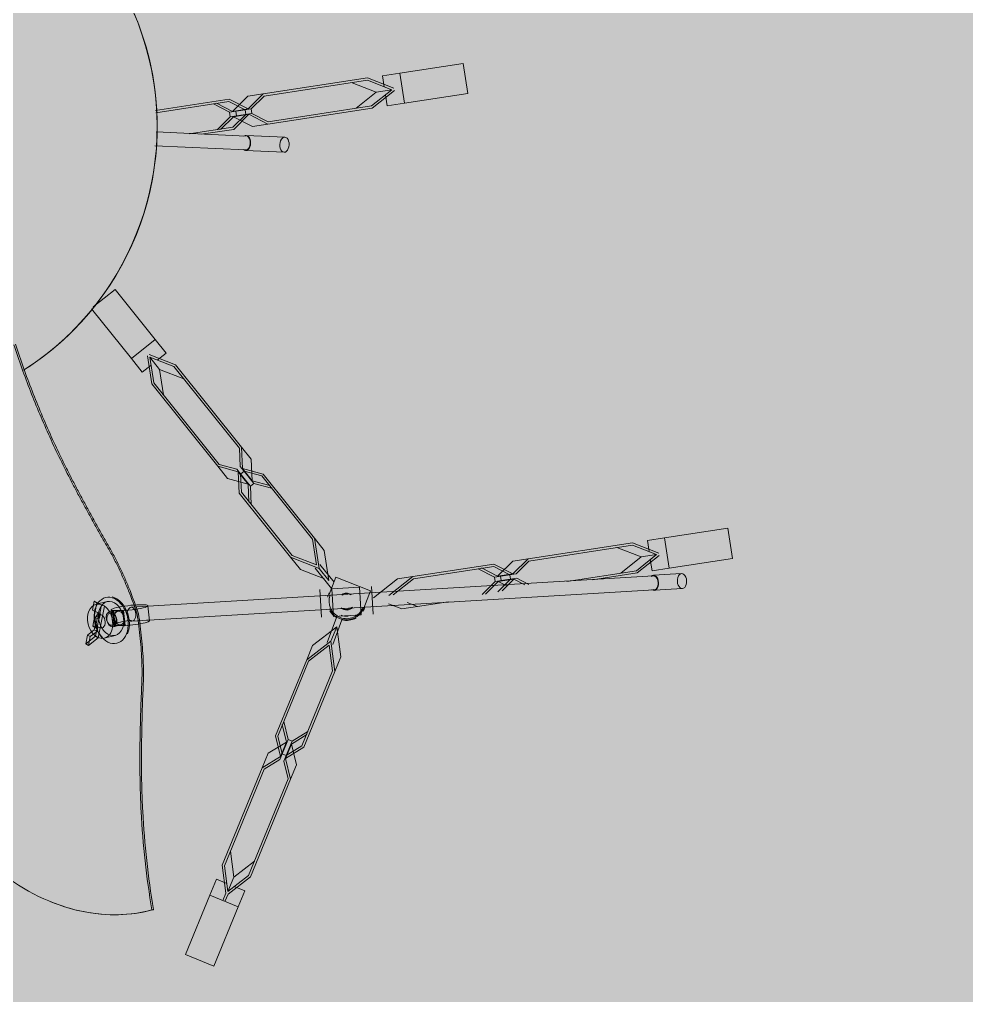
# Model space of a CAD drawing. Header units: millimetres. Extents: x -57519 to 497916, y -349472 to 446842.
# Drawn here: x 397320 to 398136, y 38105 to 38946 of the extents above; entities that cross this region are included whole.
import ezdxf

# ---------------------------------------------------------------- set-up
doc = ezdxf.new("R2010")
doc.units = ezdxf.units.MM
doc.layers.add('A-DETL-GENF', color=92, linetype='Continuous', lineweight=5)
doc.layers.add('A-GENM', color=13, linetype='Continuous', lineweight=5)

# ---------------------------------------------------------------- blocks, each defined once
blk = doc.blocks.new('Drums__Bateria_13550 - Drums__Bateria_13550-2635341-G_F SINGLE OCCUPANCY DIAGRAM')
at = {"layer": 'A-GENM', "color": 191}
for p, q in [((1063.8, 1037.27), (1068.61, 1092.25)), ((1068.61, 1092.25), (1094.81, 1089.96)), ((1094.81, 1089.96), (1090, 1034.98)), ((1097.11, 1044.16), (1092.79, 1020.3)), ((1062.49, 1022.33), (1063.8, 1037.27)), ((1063.8, 1037.27), (1090, 1034.98)), ((1090, 1034.98), (1088.69, 1020.04)), ((1105.58, 1017.99), (1109.9, 1041.85)), ((1075.3, 1029.35), (1061.36, 1009.4)), ((1063.32, 1008.87), (1076.12, 1027.17)), ((1076.12, 1027.17), (1074.94, 1013.77)), ((1076.12, 1027.17), (1085.54, 1006.93)), ((1087.56, 1007.11), (1077.29, 1029.17)), ((1093.28, 1020.22), (1013.05, 576.81)), ((1024.86, 574.67), (1105.09, 1018.08)), ((1062.49, 1022.33), (1072.14, 1021.49)), ((1079.04, 1020.88), (1088.69, 1020.04)), ((1061.36, 1009.4), (1053.43, 918.84)), ((1074.94, 1013.77), (1062.15, 995.47)), ((1084.37, 993.52), (1074.94, 1013.77)), ((1055.46, 919.1), (1063.32, 1008.87)), ((1085.54, 1006.93), (1080.25, 946.49)), ((1084.17, 968.29), (1087.56, 1007.11)), ((620.63, 910.6), (625.44, 965.58)), ((625.44, 965.58), (651.64, 963.29)), ((651.64, 963.29), (646.83, 908.31)), ((1053.43, 918.84), (1052.26, 905.44)), ((1053.43, 918.84), (1062.93, 903.05)), ((1063.54, 905.67), (1055.46, 919.1)), ((619.32, 895.66), (620.63, 910.6)), ((620.63, 910.6), (646.83, 908.31)), ((646.83, 908.31), (645.52, 893.37)), ((1075.16, 914.26), (1067.4, 905.33)), ((1067.55, 902.64), (1074.52, 910.66)), ((632.13, 902.68), (618.19, 882.73)), ((620.15, 882.2), (632.95, 900.5)), ((632.95, 900.5), (631.77, 887.1)), ((632.95, 900.5), (642.37, 880.25)), ((644.39, 880.44), (634.12, 902.5)), ((1062.93, 903.05), (1050.84, 889.15)), ((1061.75, 889.64), (1052.26, 905.44)), ((1052.79, 888.53), (1063.07, 900.36)), ((1062.93, 903.05), (1061.75, 889.64)), ((1063.07, 900.36), (1061.9, 886.95)), ((1063.54, 905.67), (1062.37, 892.27)), ((1063.07, 900.36), (1066.94, 900.02)), ((1066.94, 900.02), (1065.76, 886.62)), ((1067.4, 905.33), (1066.23, 891.93)), ((1066.38, 889.24), (1067.55, 902.64)), ((1066.94, 900.02), (1075.01, 886.59)), ((1074.81, 890.56), (1067.55, 902.64)), ((619.32, 895.66), (628.97, 894.81)), ((635.87, 894.21), (645.52, 893.37)), ((1062.37, 892.27), (1066.23, 891.93)), ((1071.81, 895.48), (1066.38, 889.24)), ((631.77, 887.1), (618.98, 868.79)), ((641.2, 866.85), (631.77, 887.1)), ((1050.84, 889.15), (1044.68, 818.73)), ((1046.7, 818.91), (1052.79, 888.53)), ((1051.56, 877.92), (1061.75, 889.64)), ((1061.9, 886.95), (1051.62, 875.13)), ((1065.76, 886.62), (1061.9, 886.95)), ((1073.84, 873.18), (1065.76, 886.62)), ((1066.38, 889.24), (1074.38, 875.92)), ((618.19, 882.73), (610.26, 792.17)), ((612.3, 792.43), (620.15, 882.2)), ((642.37, 880.25), (634.52, 790.49)), ((636.47, 789.88), (644.39, 880.44)), ((1070.88, 816.44), (1073.21, 843.03)), ((1044.68, 818.73), (1043.5, 805.33)), ((1044.68, 818.73), (1055.79, 794.85)), ((1056.12, 798.67), (1046.7, 818.91)), ((1065.4, 808.6), (1070.88, 816.44)), ((1070.88, 816.44), (1069.71, 803.03)), ((650.81, 801.35), (641.53, 769.5)), ((1054.62, 781.45), (1043.5, 805.33)), ((1069.71, 803.03), (1062.54, 792.78)), ((610.26, 792.17), (609.09, 778.76)), ((610.26, 792.17), (619.76, 776.38)), ((620.37, 779), (612.3, 792.43)), ((634.52, 790.49), (624.23, 778.66)), ((654.01, 765.86), (663.29, 797.71)), ((624.38, 775.97), (636.47, 789.88)), ((636.47, 789.88), (635.3, 776.47)), ((1068.21, 777.95), (1044.63, 782.22)), ((619.76, 776.38), (607.67, 762.47)), ((618.58, 762.97), (609.09, 778.76)), ((609.62, 761.86), (619.9, 773.69)), ((619.76, 776.38), (618.58, 762.97)), ((619.9, 773.69), (618.73, 760.28)), ((620.37, 779), (619.2, 765.6)), ((619.9, 773.69), (623.77, 773.35)), ((624.23, 778.66), (620.37, 779)), ((624.23, 778.66), (623.06, 765.26)), ((635.3, 776.47), (623.21, 762.57)), ((623.21, 762.57), (624.38, 775.97)), ((633.87, 760.18), (624.38, 775.97)), ((1048.03, 780.47), (1029.67, 754.26)), ((1061.13, 771.29), (1048.03, 780.47)), ((619.2, 765.6), (623.06, 765.26)), ((642.01, 769.36), (620.25, 694.77)), ((623.77, 773.35), (622.59, 759.94)), ((623.77, 773.35), (631.84, 759.92)), ((631.6, 690.8), (653.53, 766)), ((1038.52, 748.44), (1042.79, 772.06)), ((1042.79, 772.06), (1042.79, 772.06)), ((1042.79, 772.06), (1066.37, 767.79)), ((1066.37, 767.79), (1062.09, 744.17)), ((1066.37, 767.79), (1066.37, 767.79)), ((607.67, 762.47), (602.09, 698.69)), ((604.07, 698.46), (609.62, 761.86)), ((608.39, 751.25), (618.58, 762.97)), ((618.73, 760.28), (608.45, 748.46)), ((622.59, 759.94), (618.73, 760.28)), ((630.67, 746.51), (622.59, 759.94)), ((623.21, 762.57), (631.21, 749.25)), ((631.84, 759.92), (628.53, 722.11)), ((631.41, 732.04), (633.87, 760.18)), ((1004.77, 750), (992.57, 744.32)), ((1004.77, 750), (1031.01, 747.73)), ((1033.34, 751.69), (1015.66, 743.44)), ((1029.67, 754.26), (1042.78, 745.08)), ((1038.52, 748.44), (1038.52, 748.44)), ((1038.52, 748.44), (1062.09, 744.17)), ((1085.47, 737.89), (1066.67, 750.62)), ((992.57, 744.32), (928.51, 714.45)), ((929.75, 712.82), (993.09, 742.35)), ((1018.81, 742.04), (992.57, 744.32)), ((993.09, 742.35), (1015.34, 740.42)), ((1015.34, 740.42), (1002.52, 722.14)), ((1003.69, 720.48), (1018.81, 742.04)), ((1028.67, 744.4), (1015.88, 726.16)), ((1017.86, 738.72), (1038.26, 748.24)), ((1031.01, 747.73), (1018.81, 742.04)), ((1062.09, 744.17), (1062.09, 744.17)), ((1063.59, 746.42), (1082.55, 733.58)), ((1081.95, 720.85), (1071.25, 744.91)), ((1071.25, 744.91), (1097.44, 742.12)), ((1071.25, 744.91), (1082.12, 737)), ((1097.44, 742.12), (1108.31, 734.2)), ((1036.68, 738.28), (1060.25, 734.01)), ((1108.31, 734.2), (1082.12, 737)), ((1082.12, 737), (1092.83, 712.93)), ((1094.3, 714.34), (1085.22, 734.74)), ((1085.22, 734.74), (1107.43, 732.37)), ((1107.43, 732.37), (1163.93, 691.24)), ((1165.46, 692.6), (1108.31, 734.2)), ((1015.88, 726.16), (1003.69, 720.48)), ((931.78, 704.02), (939.31, 717.61)), ((941.95, 718.51), (934.35, 704.8)), ((1002.52, 722.14), (939.18, 692.6)), ((939.63, 690.6), (1003.69, 720.48)), ((1081.95, 720.85), (1092.83, 712.93)), ((913.69, 707.54), (901.5, 701.85)), ((913.69, 707.54), (931.78, 704.02)), ((928.51, 714.45), (919.58, 698.33)), ((922.16, 699.11), (929.75, 712.82)), ((1092.83, 712.93), (1149.98, 671.33)), ((1150.8, 673.21), (1094.3, 714.34)), ((901.5, 701.85), (819.1, 663.43)), ((820.27, 661.77), (901.94, 699.85)), ((919.58, 698.33), (901.5, 701.85)), ((901.94, 699.85), (917.32, 696.86)), ((929.52, 702.54), (917.32, 696.86)), ((931.16, 699.03), (918.96, 693.34)), ((931.78, 704.02), (919.58, 698.33)), ((921.54, 694.12), (933.74, 699.81)), ((934.35, 704.8), (922.16, 699.11)), ((923.8, 695.6), (922.16, 699.11)), ((935.99, 701.28), (923.8, 695.6)), ((933.74, 699.81), (924.81, 683.69)), ((948.99, 696.84), (933.74, 699.81)), ((934.35, 704.8), (935.99, 701.28)), ((935.99, 701.28), (951.38, 698.29)), ((1157.87, 684.25), (1153.05, 699.16)), ((918.96, 693.34), (911.37, 679.63)), ((912.61, 678.01), (921.54, 694.12)), ((921.54, 694.12), (939.63, 690.6)), ((939.18, 692.6), (923.8, 695.6)), ((1155.47, 697.77), (1160.26, 682.99)), ((1163.93, 691.24), (1168.75, 676.33)), ((1171.13, 675.07), (1165.46, 692.6)), ((924.81, 683.69), (912.61, 678.01)), ((1155.59, 681.12), (1157.87, 684.25)), ((1157.87, 684.25), (1168.75, 676.33)), ((1160.26, 682.99), (1178.68, 682.98)), ((1171.13, 675.07), (1160.26, 682.99)), ((1178.68, 682.98), (1189.56, 675.06)), ((911.37, 679.63), (829.7, 641.55)), ((830.22, 639.59), (912.61, 678.01)), ((1139.92, 681.13), (1155.59, 681.12)), ((1157.52, 679.24), (1141.98, 679.25)), ((1166.47, 673.2), (1150.8, 673.21)), ((1155.59, 681.12), (1166.47, 673.2)), ((1163.2, 661.71), (1157.52, 679.24)), ((1157.52, 679.24), (1168.4, 671.32)), ((1159.91, 677.98), (1170.78, 670.06)), ((1162.19, 681.11), (1173.07, 673.19)), ((1168.75, 676.33), (1166.47, 673.2)), ((1189.56, 675.06), (1171.13, 675.07)), ((1173.07, 673.19), (1188.74, 673.18)), ((1188.74, 673.18), (1261.59, 620.15)), ((1263.06, 621.56), (1189.56, 675.06)), ((832.47, 667.45), (819.65, 649.17)), ((1149.98, 671.33), (1168.4, 671.32)), ((1168.4, 671.32), (1174.08, 653.79)), ((1175.61, 655.15), (1170.78, 670.06)), ((793.75, 651.61), (807.34, 657.94)), ((819.1, 663.43), (805.13, 643.5)), ((811.44, 649.17), (807.34, 657.94)), ((807.45, 643.48), (820.27, 661.77)), ((1163.2, 661.71), (1174.08, 653.79)), ((743.73, 628.28), (793.75, 651.61)), ((804.87, 627.76), (793.75, 651.61)), ((819.65, 649.17), (807.45, 643.48)), ((819.65, 649.17), (841.9, 647.24)), ((1174.08, 653.79), (1247.57, 600.29)), ((1248.46, 602.12), (1175.61, 655.15)), ((805.98, 641.69), (830.22, 639.59)), ((829.7, 641.55), (807.45, 643.48)), ((818.46, 634.1), (814.37, 642.88)), ((818.46, 634.1), (804.87, 627.76)), ((753.89, 606.49), (743.73, 628.28)), ((804.87, 627.76), (755.1, 604.56)), ((1259.79, 607.66), (1250.71, 628.07)), ((1261.59, 620.15), (1270.67, 599.74)), ((1272.95, 599.32), (1263.06, 621.56)), ((1273.55, 613.92), (1267.85, 606.09)), ((1273.55, 613.92), (1285.67, 605.09)), ((1237.58, 610.03), (1259.79, 607.66)), ((1259.79, 607.66), (1270.67, 599.74)), ((1247.57, 600.29), (1271.77, 597.7)), ((1270.67, 599.74), (1248.46, 602.12)), ((1263.77, 600.48), (1258.07, 592.65)), ((1285.67, 605.09), (1270.19, 583.82)), ((1271.77, 597.7), (1277.34, 593.65)), ((1278.52, 595.26), (1272.95, 599.32)), ((1285.67, 605.09), (1330.29, 572.61)), ((1028.01, 589.53), (1015.17, 591.17)), ((1270.19, 583.82), (1258.07, 592.65)), ((1314.81, 551.34), (1270.19, 583.82)), ((1330.29, 572.61), (1314.81, 551.34)), ((1012.07, 561.34), (1014.21, 569.69)), ((1013.66, 564.68), (1013.66, 558.06)), ((1014.21, 569.69), (1014.21, 569)), ((1014.21, 569.69), (1027.05, 568.05)), ((1027.05, 567.36), (1014.21, 569)), ((1027.05, 568.05), (1024.91, 559.7)), ((1025.66, 558.06), (1025.66, 564.68)), ((1027.05, 567.36), (1027.05, 568.05)), ((1003.35, 557.8), (1003.35, 548.08)), ((1011.11, 559.44), (1023.95, 557.8)), ((1012.07, 560.65), (1012.07, 561.34)), ((1012.07, 561.34), (1024.91, 559.7)), ((1012.07, 560.65), (1024.91, 559.01)), ((1024.91, 559.7), (1024.91, 559.01)), ((1033.35, 548.08), (1033.35, 557.8)), ((1000.45, 547.04), (1004.85, 552.63)), ((1000.45, 547.04), (1002.29, 549.04)), ((1007.43, 543.83), (1000.45, 547.04)), ((1006.69, 554.63), (1002.29, 549.04)), ((1002.29, 549.04), (1009.26, 545.83)), ((1006.69, 554.63), (1004.85, 552.63)), ((1004.85, 552.63), (1030.01, 541.08)), ((1031.85, 543.07), (1006.69, 554.63)), ((1010.49, 547.72), (1007.43, 543.83)), ((1009.26, 545.83), (1012.33, 549.72)), ((1012.33, 549.72), (1010.49, 547.72)), ((1013.74, 546.23), (1010.49, 547.72)), ((1012.33, 549.72), (1015.58, 548.23)), ((1013.74, 546.23), (1015.58, 548.23)), ((1015.58, 548.23), (1015.58, 546.21)), ((1009.26, 545.83), (1007.43, 543.83)), ((1013.74, 544.21), (1013.74, 546.23)), ((1015.58, 546.21), (1013.74, 544.21)), ((1021.12, 540.82), (1013.74, 544.21)), ((1015.58, 546.21), (1022.96, 542.82)), ((1022.96, 544.84), (1021.12, 542.84)), ((1024.38, 541.35), (1021.12, 542.84)), ((1021.12, 542.84), (1021.12, 540.82)), ((1022.96, 542.82), (1021.12, 540.82)), ((1022.96, 542.82), (1022.96, 544.84)), ((1022.96, 544.84), (1026.21, 543.35)), ((1026.21, 543.35), (1024.38, 541.35)), ((1027.44, 534.65), (1024.38, 541.35)), ((1026.21, 543.35), (1029.27, 536.64)), ((1031.85, 543.07), (1030.01, 541.08)), ((1030.01, 541.08), (1034.42, 531.44)), ((1036.25, 533.44), (1031.85, 543.07)), ((1029.27, 536.64), (1027.44, 534.65)), ((1034.42, 531.44), (1027.44, 534.65)), ((1029.27, 536.64), (1036.25, 533.44)), ((1036.25, 533.44), (1034.42, 531.44))]:
    blk.add_line(p, q, dxfattribs=at)
at = {"layer": 'A-GENM', "color": 191, "flags": 128}
for points in [[(556.92, 703.89), (546.95, 703.69), (537, 703.09), (527.08, 702.1), (517.2, 700.7)], [(791.13, 539.92), (787.53, 549.21), (783.56, 558.36), (779.23, 567.34), (774.55, 576.14), (769.51, 584.75), (764.14, 593.14), (758.44, 601.32), (752.41, 609.26), (746.07, 616.96), (739.43, 624.39), (732.49, 631.55), (725.28, 638.43), (717.79, 645.02), (710.05, 651.3), (702.06, 657.27), (693.84, 662.91), (685.41, 668.22), (676.76, 673.18), (667.93, 677.8), (658.91, 682.06), (649.74, 685.96), (640.41, 689.49), (630.95, 692.64), (621.38, 695.41), (611.7, 697.79), (601.93, 699.79), (592.09, 701.39), (582.19, 702.6), (572.26, 703.42), (562.3, 703.83), (556.92, 703.89)], [(1243.19, 449.49), (1247.58, 455.88), (1251.61, 462.4), (1255.27, 469.03), (1258.55, 475.76), (1261.45, 482.57), (1263.96, 489.47), (1266.08, 496.43), (1267.81, 503.45), (1269.14, 510.51), (1270.06, 517.61), (1270.59, 524.72), (1270.71, 531.85), (1270.69, 533.11)]]:
    blk.add_lwpolyline(points, dxfattribs=at)
at = {"layer": 'A-GENM', "color": 191}
for centre, radius, start, end in [((1051.96, 758.19), 16, 280, 55), ((1051.96, 758.19), 16.55, 44.90611, 59.33163), ((1051.96, 758.19), 15, 325, 55), ((1051.96, 758.19), 7, 145, 205), ((1052.47, 758.11), 7, 139.74329, 199.74329), ((1051.96, 758.19), 7, 130, 145), ((1052.47, 758.11), 7, 304.74329, 34.74329), ((1051.96, 758.19), 7, 325, 25), ((1051.96, 758.19), 16.55, 332.7785, 16.05506), ((1051.96, 758.19), 15, 235, 325), ((1051.96, 758.19), 12.89, 325, 352.26438), ((1051.96, 758.19), 16.55, 230.30402, 244.3652), ((1051.96, 758.19), 16.55, 286.54873, 314.67108), ((556.92, 454.63), 249.14, 90, 167.14286), ((556.92, 454.63), 249.14, 18.85027, 90)]:
    blk.add_arc(centre, radius, start, end, dxfattribs=at)
for centre, major_axis, ratio, start_param, end_param in [((1103.5, 1043.01), (-6.4, 1.16), 0.615661, 4.712389, 7.853982), ((1103.5, 1043.01), (-6.4, 1.16), 0.615661, 1.570796, 4.712389), ((1099.19, 1019.15), (-6.4, 1.16), 0.615661, 4.712389, 6.806784), ((1099.19, 1019.15), (-5.9, 1.07), 0.615661, 4.712389, 6.544985), ((1099.19, 1019.15), (-5.9, 1.07), 0.615661, 2.879793, 4.712389), ((1099.19, 1019.15), (-6.4, 1.16), 0.615661, 2.617994, 4.712389), ((657.05, 799.53), (-6.24, 1.82), 0.615661, 4.712389, 7.853982), ((657.05, 799.53), (-6.24, 1.82), 0.615661, 1.570796, 4.712389), ((647.77, 767.68), (-6.24, 1.82), 0.615661, 4.712389, 6.806784), ((647.77, 767.68), (-5.76, 1.68), 0.615661, 4.712389, 6.021386), ((647.77, 767.68), (-5.76, 1.68), 0.615661, 3.141593, 4.712389), ((647.77, 767.68), (-6.24, 1.82), 0.615661, 2.617994, 4.712389), ((1013.14, 575.31), (2.03, 15.86), 0.125907, 4.319635, 9.83364), ((1025.98, 573.66), (2.03, 15.86), 0.125907, 4.319635, 6.826001), ((1019.95, 558.1), (20.69, 0), 0.707107, 1.570796, 2.805566), ((1018.95, 575.74), (-5.9, 1.07), 0.615661, 4.712389, 7.853982), ((1018.95, 575.74), (-5.9, 1.07), 0.615661, 1.570796, 4.712389), ((1019.95, 558.1), (20.69, 0), 0.707107, 0.785398, 1.570796), ((1025.98, 573.66), (2.03, 15.86), 0.125907, 1.545362, 3.550455), ((1019.95, 557.46), (20.25, 0), 0.707107, 1.570796, 4.712389), ((1018.35, 557.8), (-15, 0), 0.707107, 3.141593, 6.283185), ((1019.66, 564.68), (6, 0), 0.707107, 1.391783, 4.533376), ((1019.66, 564.68), (6, 0), 0.707107, 4.533376, 7.674968), ((1019.95, 557.46), (20.25, 0), 0.707107, 4.712389, 7.853982), ((1018.35, 548.08), (15, 0), 0.707107, 0, 3.141593), ((1018.35, 557.8), (15, 0), 0.707107, 3.141593, 6.283185), ((1018.35, 557.8), (5.98, 0), 0.707107, 0, 3.141593), ((1018.35, 557.8), (5.98, 0), 0.707107, 3.141593, 6.283185), ((1019.66, 558.06), (6, 0), 0.707107, 1.391783, 4.533376), ((1019.66, 558.06), (6, 0), 0.707107, 4.533376, 7.674968), ((1018.35, 548.08), (15, 0), 0.707107, 3.141593, 6.283185), ((1019.95, 558.1), (20.69, 0), 0.707107, 3.926991, 4.712389), ((1018.35, 548.08), (5.98, 0), 0.707107, 0, 3.141593), ((1018.35, 548.08), (5.98, 0), 0.707107, 3.141593, 6.283185), ((1019.95, 558.1), (20.69, 0), 0.707107, 4.712389, 5.497787), ((1019.95, 530.09), (250.66, 0), 0.707107, 4.712389, 6.296081)]:
    blk.add_ellipse(centre, major_axis=major_axis, ratio=ratio, start_param=start_param, end_param=end_param, dxfattribs=at)
for points, knots in [([(1019.95, 580.4), (1012.84, 579.83), (1002.25, 578.64), (988.27, 576.42), (977.83, 574.47), (967.5, 572.04), (957.26, 569.16), (948.75, 566.65), (941.93, 564.69), (935.1, 562.83), (926.56, 560.55), (916.34, 557.78), (906.09, 555.08), (892.33, 551.68), (874.87, 547.68), (853.81, 543.37), (832.81, 539.71), (804.7, 535.58), (783.49, 533.42), (769.31, 532.38)], [-1, -1, -1, -1, -0.916667, -0.875, -0.833333, -0.791667, -0.75, -0.708333, -0.6875, -0.666667, -0.625, -0.583333, -0.541667, -0.5, -0.416667, -0.333333, -0.25, -0.166667, 0, 0, 0, 0]), ([(769.32, 533.8), (783.51, 534.84), (811.76, 537.72), (846.87, 543.38), (871.22, 548.33), (885.11, 551.44), (895.53, 553.87), (905.98, 556.45), (916.45, 559.21), (925.16, 561.55), (932.08, 563.41), (937.26, 564.77), (942.39, 566.17), (949.19, 568.11), (957.64, 570.58), (967.78, 573.4), (978.03, 575.78), (988.42, 577.68), (1002.33, 579.86), (1012.88, 581), (1019.95, 581.56)], [-1, -1, -1, -1, -0.833333, -0.666667, -0.583333, -0.541667, -0.5, -0.458333, -0.416667, -0.375, -0.354167, -0.333333, -0.3125, -0.291667, -0.25, -0.208333, -0.166667, -0.125, -0.083333, 0, 0, 0, 0]), ([(1270.57, 533.8), (1256.39, 534.84), (1228.14, 537.72), (1193.03, 543.38), (1168.67, 548.33), (1154.79, 551.44), (1144.37, 553.87), (1133.92, 556.45), (1123.44, 559.21), (1114.74, 561.55), (1107.82, 563.41), (1102.64, 564.77), (1097.51, 566.17), (1090.7, 568.11), (1082.26, 570.58), (1072.12, 573.4), (1061.87, 575.78), (1051.48, 577.68), (1037.57, 579.86), (1027.02, 581), (1019.95, 581.56)], [0, 0, 0, 0, 0.166667, 0.333333, 0.416667, 0.458333, 0.5, 0.541667, 0.583333, 0.625, 0.645833, 0.666667, 0.6875, 0.708333, 0.75, 0.791667, 0.833333, 0.875, 0.916667, 1, 1, 1, 1]), ([(1270.59, 532.38), (1256.4, 533.42), (1228.14, 536.3), (1193.03, 541.96), (1168.66, 546.92), (1154.78, 550.04), (1144.36, 552.47), (1133.91, 555.06), (1123.45, 557.82), (1114.75, 560.17), (1107.83, 562.04), (1102.66, 563.41), (1097.51, 564.81), (1090.7, 566.77), (1082.23, 569.27), (1072.07, 572.12), (1061.8, 574.53), (1051.42, 576.46), (1037.52, 578.67), (1027, 579.84), (1019.95, 580.4)], [-1, -1, -1, -1, -0.833333, -0.666667, -0.583333, -0.541667, -0.5, -0.458333, -0.416667, -0.375, -0.354167, -0.333333, -0.3125, -0.291667, -0.25, -0.208333, -0.166667, -0.125, -0.083333, 0, 0, 0, 0])]:
    blk.add_open_spline(points, degree=3, knots=knots, dxfattribs=at)
blk.add_open_spline([(1270.57, 533.8), (1270.65, 533.57), (1270.73, 533.09), (1270.66, 532.61), (1270.59, 532.38)], degree=3, dxfattribs=at)

msp = doc.modelspace()

# ---------------------------------------------------------------- hatches: boundary and pattern name
at = {"layer": 'A-DETL-GENF', "transparency": 33554585}
h = msp.add_hatch(color=201, dxfattribs=at)
h.paths.add_polyline_path([(378712.35, -2142.51), (378712.35, 5707.49), (408249.85, 5707.49), (408249.85, 31607.49), (411824.85, 31607.49), (411824.85, 28857.49), (414124.85, 28857.49), (414124.85, 34332.49), (417674.85, 34332.49), (417674.85, 35647.49), (420699.85, 35647.49), (420699.85, 52157.49), (392454.25, 52157.49), (392454.25, 45782.49), (382199.85, 45782.49), (382199.85, 52157.49), (367049.85, 52157.49), (367049.85, 5707.49), (368349.85, 5707.49), (368349.85, 3222.24), (374112.35, -1265.38), (374112.35, -2142.51), (376972.21, -2142.51)], flags=0)
h.paths.add_polyline_path([(370849.85, 8157.49), (370849.85, 9357.49), (369649.85, 9357.49), (369649.85, 15624.15), (370889.85, 15624.15), (370889.85, 9397.49), (371149.85, 9397.49), (371149.85, 8157.49)], flags=0)
h.paths.add_polyline_path([(388124.85, 8157.49), (388124.85, 9397.49), (389899.85, 9397.49), (389899.85, 8157.49)], flags=0)
h.paths.add_polyline_path([(382791.7, 8157.49), (382352.35, 8157.49), (382352.35, 9397.49), (387324.85, 9397.49), (387324.85, 8157.49), (386671.35, 8157.49)], flags=0)
h.paths.add_polyline_path([(404599.85, 8157.49), (396937.35, 8157.49), (396937.35, 9397.49), (404599.85, 9397.49), (404599.85, 8571.45)], flags=0)
h.paths.add_polyline_path([(394430.67, 8157.49), (392899.85, 8157.49), (392899.85, 9397.49), (396137.35, 9397.49), (396137.35, 8157.49)], flags=0)
h.paths.add_polyline_path([(405799.85, 12397.49), (404559.85, 12397.49), (404559.85, 15624.15), (405799.85, 15624.15), (405799.85, 12969.9)], flags=0)
h.paths.add_polyline_path([(370889.85, 16424.15), (369649.85, 16424.15), (369649.85, 23040.82), (370889.85, 23040.82), (370889.85, 17368.35)], flags=0)
h.paths.add_polyline_path([(404559.85, 16424.15), (404559.85, 23040.82), (405799.85, 23040.82), (405799.85, 16424.15)], flags=0)
h.paths.add_polyline_path([(369649.85, 23840.82), (369649.85, 30107.49), (370849.85, 30107.49), (370849.85, 31307.49), (371149.85, 31307.49), (371149.85, 30107.49), (370889.85, 30107.49), (370889.85, 23840.82)], flags=0)
h.paths.add_polyline_path([(404559.85, 23840.82), (404559.85, 27067.49), (405799.85, 27067.49), (405799.85, 23840.82)], flags=0)
h.paths.add_polyline_path([(388124.85, 30067.49), (388124.85, 31307.49), (389399.85, 31307.49), (389399.85, 30067.49)], flags=0)
h.paths.add_polyline_path([(373449.85, 30067.49), (373449.85, 31307.49), (378512.35, 31307.49), (378512.35, 30067.49), (375032.38, 30067.49)], flags=0)
h.paths.add_polyline_path([(386671.35, 30067.49), (382349.85, 30067.49), (382349.85, 31307.49), (387324.85, 31307.49), (387324.85, 30067.49)], flags=0)
h.paths.add_polyline_path([(394430.67, 30067.49), (392399.85, 30067.49), (392399.85, 31307.49), (396137.35, 31307.49), (396137.35, 30067.49)], flags=0)
h.paths.add_polyline_path([(402189.99, 30067.49), (396937.35, 30067.49), (396937.35, 31307.49), (404599.85, 31307.49), (404599.85, 30067.49), (404129.82, 30067.49)], flags=0)
h.paths.add_polyline_path([(407299.85, 35797.49), (407299.85, 36247.49), (408249.85, 36247.49), (408249.85, 35797.49), (408009.48, 35797.49)], flags=0)
h.paths.add_polyline_path([(412649.85, 35797.49), (412649.85, 37247.49), (415649.85, 37247.49), (415649.85, 35797.49), (413828.97, 35797.49)], flags=0)
h.paths.add_polyline_path([(412649.85, 37397.49), (412649.85, 37897.49), (418299.85, 37897.49), (418299.85, 37397.49), (412859.05, 37397.49)], flags=0)
h.paths.add_polyline_path([(408979.39, 37847.49), (408399.85, 37847.49), (408399.85, 38327.49), (410749.85, 38327.49), (410749.85, 37847.49), (409949.31, 37847.49)], flags=0)
h.paths.add_polyline_path([(381599.85, 37907.49), (381599.85, 39557.49), (382049.85, 39557.49), (382049.85, 37907.49), (381821.78, 37907.49)], flags=0)
h.paths.add_polyline_path([(406069.65, 38657.49), (404849.85, 38657.49), (404849.85, 49957.49), (408249.85, 49957.49), (408249.85, 38657.49), (408009.48, 38657.49)], flags=0)
h.paths.add_polyline_path([(370182.8, 40207.49), (369149.85, 40207.49), (369149.85, 40707.49), (370699.85, 40707.49), (370699.85, 40207.49)], flags=0)
h.paths.add_polyline_path([(381599.85, 40257.49), (381599.85, 42757.49), (382049.85, 42757.49), (382049.85, 40257.49), (381821.78, 40257.49)], flags=0)
h.paths.add_polyline_path([(414798.88, 42697.49), (410674.85, 42697.49), (410674.85, 43197.49), (418349.85, 43197.49), (418349.85, 42697.49), (415768.8, 42697.49)], flags=0)
h.paths.add_polyline_path([(377289.85, 42907.49), (375749.85, 42907.49), (375749.85, 43407.49), (377289.85, 43407.49), (377289.85, 43209.25)], flags=0)
h.paths.add_polyline_path([(382049.85, 46907.49), (379399.85, 46907.49), (379399.85, 52007.49), (382049.85, 52007.49), (382049.85, 47057.89)], flags=0)
h.paths.add_polyline_path([(410919.22, 47837.49), (410674.85, 47837.49), (410674.85, 48337.49), (418349.85, 48337.49), (418349.85, 47837.49), (411404.18, 47837.49)], flags=0)
h.paths.add_polyline_path([(408399.85, 50107.49), (408399.85, 52007.49), (408849.85, 52007.49), (408849.85, 50107.49)], flags=0)

# ---------------------------------------------------------------- block references
at = {"layer": 'A-GENM', "color": 253, "rotation": 283.7048795435998}
msp.add_blockref('Drums__Bateria_13550 - Drums__Bateria_13550-2635341-G_F SINGLE OCCUPANCY DIAGRAM', (396615.97, 39286.86), dxfattribs=at)

doc.saveas('drawing.dxf')
